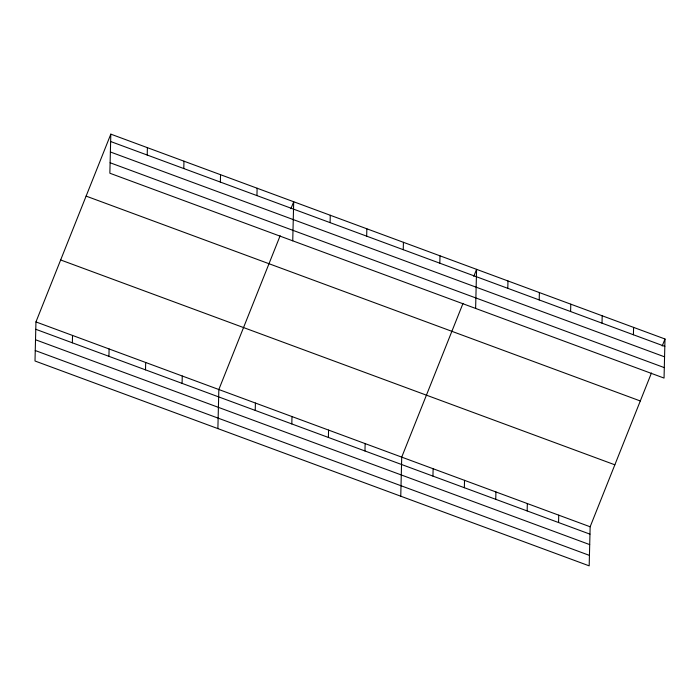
<?xml version="1.0" encoding="UTF-8"?>
<svg xmlns="http://www.w3.org/2000/svg" width="700" height="700" viewBox="0 0 700 700"><rect width="100%" height="100%" fill="white"/><g stroke="black" fill="none" stroke-linecap="round" stroke-linejoin="round"><path stroke-width="1.05" d="M110.819 134.146L109.856 173.224L664.046 378.079L665 339.001L110.819 134.146L35.954 321.921L35 360.999L589.181 565.854L590.144 526.776L651.455 372.986M72.354 342.816L72.529 335.44M108.929 356.335L109.104 348.967M147.21 155.041L147.394 147.674M145.504 369.854L145.688 362.486M183.785 168.56L183.969 161.192M182.079 383.373L182.263 376.005M220.36 182.079L220.544 174.711M217.884 428.601L218.838 389.524L280.149 235.734M256.944 195.597L257.119 188.23M255.229 410.41L255.412 403.043M292.74 240.826L293.694 201.749L290.911 208.749M291.812 423.938L291.988 416.57M330.094 222.644L330.269 215.268M328.387 437.456L328.562 430.089M366.669 236.162L366.852 228.795M364.963 450.975L365.137 443.608M403.244 249.681L403.428 242.314M400.759 496.204L401.721 457.126L463.032 303.336M432.941 476.105L433.125 468.738M439.819 263.2L440.002 255.832M464.345 487.716L464.529 480.34M475.624 308.429L476.577 269.351L473.786 276.351M495.749 499.319L495.933 491.951M507.798 288.33L507.981 280.963M527.153 510.93L527.336 503.562M539.201 299.941L539.385 292.565M558.556 522.541L558.74 515.165M570.605 311.544L570.789 304.176M602.009 323.155L602.192 315.787M633.413 334.766L633.596 327.399M662.209 346.001L665 339.001M110.635 141.514L664.816 346.369M110.381 151.979L664.562 356.834M110.119 162.759L664.3 367.614M86.109 196.114L640.299 400.969M60.655 259.963L614.845 464.809M35.954 321.921L590.144 526.776M35.779 329.289L589.96 534.144M35.516 339.754L589.706 544.609M35.254 350.534L589.444 555.389"/></g></svg>
